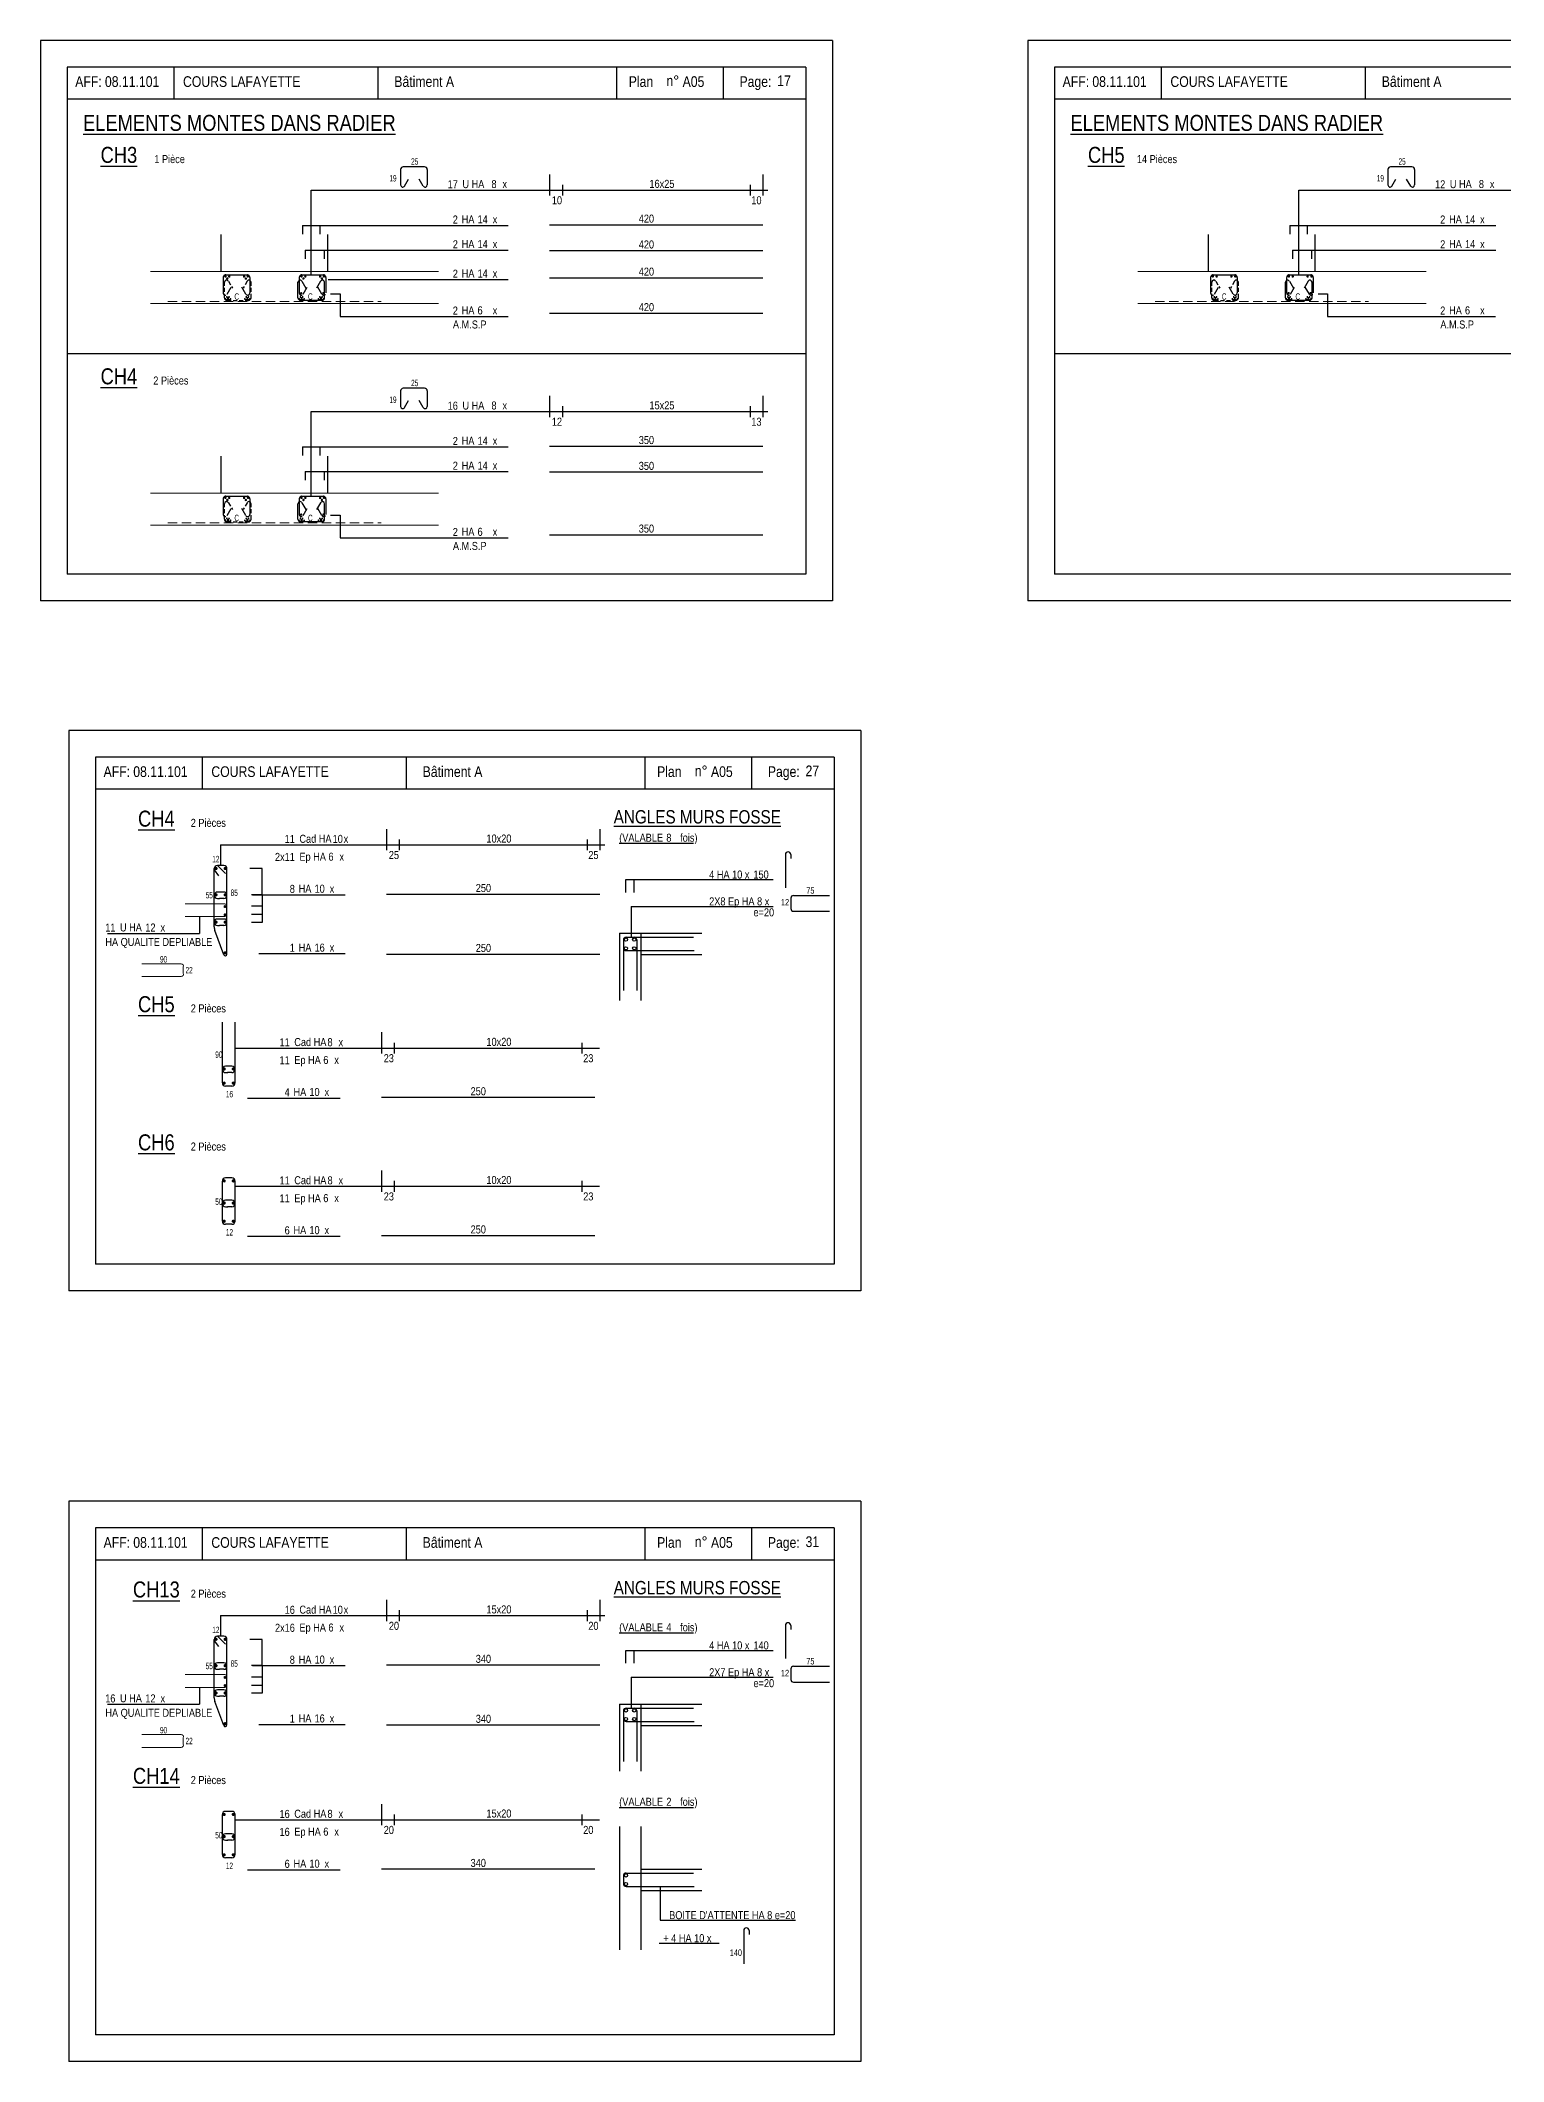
# Model space of a CAD drawing. Header units: metres. Extents: x -9927 to 45032, y -190416 to 12166.
# Drawn here: x 5158 to 7901, y -17133 to -13346 of the extents above; entities that cross this region are included whole.
import ezdxf
from ezdxf.enums import TextEntityAlignment as Align

# ---------------------------------------------------------------- set-up
doc = ezdxf.new("R2010")
doc.units = ezdxf.units.M
doc.linetypes.add('CACHE2', pattern=[0.1875, 0.125, -0.0625])
for name, color, linetype in [('01_fenetres', 171, 'Continuous'), ('01_linteaux', 3, 'Continuous'), ('01_sem', 42, 'Continuous'), ('01_texte', 230, 'Continuous')]:
    doc.layers.add(name, color=color, linetype=linetype)
doc.styles.add('STYLE2', font='ARIALN.TTF')

msp = doc.modelspace()

# ---------------------------------------------------------------- linework, layer by layer
at = {"layer": '01_fenetres', "ltscale": 30}
for p, q in [((5208.25, -13395.57), (5208.25, -14345.57)), ((6593.25, -13395.57), (5208.25, -13395.57)), ((5408.25, -13395.57), (5408.25, -13455.57)), ((5790.75, -13395.57), (5790.75, -13455.57)), ((6239.12, -13455.57), (6239.12, -13395.57)), ((6439.12, -13455.57), (6439.12, -13395.57)), ((6593.25, -13395.57), (6593.25, -14345.57)), ((7059.34, -13395.57), (7059.34, -14345.57)), ((8444.34, -13395.57), (7059.34, -13395.57)), ((7259.34, -13395.57), (7259.34, -13455.57)), ((7641.84, -13395.57), (7641.84, -13455.57)), ((6593.25, -13455.57), (5208.25, -13455.57)), ((8444.34, -13455.57), (7059.34, -13455.57)), ((6593.25, -14345.57), (5208.25, -14345.57)), ((8444.34, -14345.57), (7059.34, -14345.57)), ((5261.38, -14688.8), (5261.38, -15638.8)), ((6646.38, -14688.8), (5261.38, -14688.8)), ((5461.38, -14688.8), (5461.38, -14748.8)), ((5843.88, -14688.8), (5843.88, -14748.8)), ((6292.25, -14748.8), (6292.25, -14688.8)), ((6492.25, -14748.8), (6492.25, -14688.8)), ((6646.38, -14688.8), (6646.38, -15638.8)), ((6646.38, -14748.8), (5261.38, -14748.8)), ((6646.38, -15638.8), (5261.38, -15638.8)), ((5261.38, -16133.43), (5261.38, -17083.43)), ((6646.38, -16133.43), (5261.38, -16133.43)), ((5461.38, -16133.43), (5461.38, -16193.43)), ((5843.88, -16133.43), (5843.88, -16193.43)), ((6292.25, -16193.43), (6292.25, -16133.43)), ((6492.25, -16193.43), (6492.25, -16133.43)), ((6646.38, -16133.43), (6646.38, -17083.43)), ((6646.38, -16193.43), (5261.38, -16193.43)), ((6646.38, -17083.43), (5261.38, -17083.43))]:
    msp.add_line(p, q, dxfattribs=at)
at = {"layer": '01_linteaux', "linetype": 'Continuous'}
for p, q in [((6554.88, -14871.33), (6554.88, -14933.5)), ((6564.88, -14871.33), (6564.88, -14878.74)), ((6565, -14953.05), (6565, -14972.66)), ((6570, -14948.05), (6637.58, -14948.05)), ((6570, -14977.66), (6637.58, -14977.66)), ((6243.64, -15018.9), (6243.64, -15144.6)), ((6243.64, -15018.9), (6398.08, -15018.9)), ((6251.14, -15031.4), (6251.14, -15126.4)), ((6256.14, -15026.4), (6271.14, -15026.4)), ((6256.14, -15026.4), (6382.7, -15026.4)), ((6276.14, -15031.4), (6276.14, -15126.4)), ((6283.64, -15018.9), (6283.64, -15144.6)), ((6251.14, -15039.16), (6251.14, -15046.4)), ((6256.14, -15051.4), (6383.64, -15051.4)), ((6283.64, -15058.9), (6398.08, -15058.9)), ((6554.88, -16315.96), (6554.88, -16378.13)), ((6564.88, -16315.96), (6564.88, -16323.37)), ((6565, -16397.69), (6565, -16417.3)), ((6570, -16392.69), (6637.58, -16392.69)), ((6570, -16422.3), (6637.58, -16422.3)), ((6243.64, -16463.53), (6243.64, -16589.24)), ((6243.64, -16463.53), (6398.08, -16463.53)), ((6251.14, -16476.03), (6251.14, -16571.03)), ((6256.14, -16471.03), (6271.14, -16471.03)), ((6256.14, -16471.03), (6382.7, -16471.03)), ((6276.14, -16476.03), (6276.14, -16571.03)), ((6283.64, -16463.53), (6283.64, -16589.24)), ((6251.14, -16483.79), (6251.14, -16491.03)), ((6256.14, -16496.03), (6383.64, -16496.03)), ((6283.64, -16503.53), (6398.08, -16503.53)), ((6243.64, -16692.71), (6243.64, -16923.74)), ((6283.64, -16692.71), (6283.64, -16923.74)), ((6256.14, -16780.22), (6271.14, -16780.22)), ((6256.14, -16780.22), (6382.7, -16780.22)), ((6283.64, -16772.72), (6398.08, -16772.72)), ((6251.14, -16785.22), (6251.14, -16800.22)), ((6256.14, -16805.22), (6383.64, -16805.22)), ((6283.64, -16812.72), (6398.08, -16812.72)), ((6476.67, -16887.87), (6476.67, -16950.05)), ((6486.67, -16887.87), (6486.67, -16895.28))]:
    msp.add_line(p, q, dxfattribs=at)
for centre in [(6255.81, -15030.72), (6271.48, -15030.72), (6255.81, -15047), (6271.48, -15047), (6255.81, -16475.35), (6271.48, -16475.35), (6255.81, -16491.63), (6271.48, -16491.63), (6255.81, -16784.54), (6255.81, -16800.82)]:
    msp.add_circle(centre, 3, dxfattribs=at)
for centre, start, end in [((6559.88, -14871.33), 90, 180), ((6559.88, -14871.33), 0, 90), ((6570, -14953.05), 90, 180), ((6570, -14972.66), 180, 270), ((6256.14, -15031.4), 90, 180), ((6271.14, -15031.4), 0, 90), ((6256.14, -15046.4), 180, 270), ((6559.88, -16315.96), 90, 180), ((6559.88, -16315.96), 0, 90), ((6570, -16397.69), 90, 180), ((6570, -16417.3), 180, 270), ((6256.14, -16476.03), 90, 180), ((6271.14, -16476.03), 0, 90), ((6256.14, -16491.03), 180, 270), ((6256.14, -16785.22), 90, 180), ((6256.14, -16800.22), 180, 270), ((6481.67, -16887.87), 90, 180), ((6481.67, -16887.87), 0, 90)]:
    msp.add_arc(centre, 5, start, end, dxfattribs=at)
at = {"layer": '01_sem', "color": 2, "lineweight": 0, "ltscale": 7}
for p, q in [((5364.54, -13778.87), (5904.81, -13778.87)), ((7215.63, -13778.87), (7755.9, -13778.87)), ((5364.54, -13838.87), (5904.81, -13838.87)), ((7215.63, -13838.87), (7755.9, -13838.87)), ((5364.54, -14193.87), (5904.81, -14193.87)), ((5364.54, -14253.87), (5904.81, -14253.87)), ((5503.76, -14963.52), (5429.76, -14963.52)), ((5503.76, -14987.52), (5429.76, -14987.52)), ((5507.76, -14969.52), (5507.76, -14981.52)), ((5422.17, -15075.89), (5348.17, -15075.89)), ((5422.17, -15099.89), (5348.17, -15099.89)), ((5426.17, -15081.89), (5426.17, -15093.89)), ((5503.76, -16408.15), (5429.76, -16408.15)), ((5503.76, -16432.15), (5429.76, -16432.15)), ((5507.76, -16414.15), (5507.76, -16426.15)), ((5422.17, -16520.53), (5348.17, -16520.53)), ((5422.17, -16544.53), (5348.17, -16544.53)), ((5426.17, -16526.53), (5426.17, -16538.53))]:
    msp.add_line(p, q, dxfattribs=at)
at = {"layer": '01_sem', "color": 2, "linetype": 'CACHE2', "lineweight": 0, "ltscale": 140}
for p, q in [((5397.09, -13834.87), (5797.09, -13834.87)), ((7248.19, -13834.87), (7648.19, -13834.87)), ((5397.09, -14249.87), (5797.09, -14249.87))]:
    msp.add_line(p, q, dxfattribs=at)
at = {"layer": '01_sem', "color": 2, "lineweight": 0, "ltscale": 7}
for centre, start, end in [((5503.42, -14968.08), 341.72051, 85.65963), ((5503.42, -14982.95), 274.34037, 18.27949), ((5421.83, -15080.46), 341.72051, 85.65963), ((5421.83, -15095.33), 274.34037, 18.27949), ((5503.42, -16412.71), 341.72051, 85.65963), ((5503.42, -16427.58), 274.34037, 18.27949), ((5421.83, -16525.09), 341.72051, 85.65963), ((5421.83, -16539.96), 274.34037, 18.27949)]:
    msp.add_arc(centre, 4.58, start, end, dxfattribs=at)
at = {"layer": '01_texte', "ltscale": 30}
for p, q in [((5158.25, -13345.57), (5158.25, -14395.57)), ((6643.25, -13345.57), (5158.25, -13345.57)), ((6643.25, -13345.57), (6643.25, -14395.57)), ((7009.34, -13345.57), (7009.34, -14395.57)), ((8494.34, -13345.57), (7009.34, -13345.57)), ((5833.47, -13587.49), (5833.47, -13616.49)), ((5878.47, -13582.49), (5838.47, -13582.49)), ((5883.47, -13587.49), (5883.47, -13616.49)), ((6112.71, -13596.57), (6112.71, -13636.41)), ((6512.71, -13596.57), (6512.71, -13636.41)), ((7684.56, -13587.49), (7684.56, -13616.49)), ((7729.56, -13582.49), (7689.56, -13582.49)), ((7734.56, -13587.49), (7734.56, -13616.49)), ((5666.09, -13784.87), (5666.09, -13626.12)), ((5666.09, -13626.12), (6521.82, -13626.12)), ((5840.93, -13618.49), (5848.47, -13605.44)), ((5876.01, -13618.49), (5868.47, -13605.44)), ((6136.71, -13616.1), (6136.71, -13636.41)), ((6488.71, -13616.1), (6488.71, -13636.41)), ((7517.19, -13784.87), (7517.19, -13626.12)), ((7517.19, -13626.12), (8372.91, -13626.12)), ((7692.03, -13618.49), (7699.56, -13605.44)), ((7727.1, -13618.49), (7719.56, -13605.44)), ((5497.09, -13778.87), (5497.09, -13709.44)), ((5649.5, -13692.19), (6035.44, -13692.19)), ((5649.5, -13692.19), (5649.5, -13708.52)), ((5681.86, -13692.19), (5681.86, -13708.52)), ((5697.09, -13778.87), (5697.09, -13709.44)), ((6112.71, -13690.9), (6512.71, -13690.9)), ((7348.19, -13778.87), (7348.19, -13709.44)), ((7500.59, -13692.19), (7886.53, -13692.19)), ((7500.59, -13692.19), (7500.59, -13708.52)), ((7532.95, -13692.19), (7532.95, -13708.52)), ((7548.19, -13778.87), (7548.19, -13709.44)), ((5654.68, -13738.58), (6035.44, -13738.58)), ((5654.68, -13738.58), (5654.68, -13754.91)), ((5689.93, -13738.58), (5689.93, -13754.91)), ((6112.71, -13739.29), (6512.71, -13739.29)), ((7505.77, -13738.58), (7886.53, -13738.58)), ((7505.77, -13738.58), (7505.77, -13754.91)), ((7541.02, -13738.58), (7541.02, -13754.91)), ((5505.85, -13784.87), (5545.85, -13784.87)), ((5648.49, -13784.87), (5688.49, -13784.87)), ((7356.94, -13784.87), (7396.94, -13784.87)), ((7499.58, -13784.87), (7539.58, -13784.87)), ((5500.85, -13789.87), (5500.85, -13818.87)), ((5508.31, -13820.87), (5515.85, -13807.81)), ((5543.38, -13820.87), (5535.85, -13807.81)), ((5550.85, -13789.87), (5550.85, -13818.87)), ((5641.09, -13827.87), (5641.09, -13798.87)), ((5643.49, -13789.87), (5643.49, -13818.87)), ((5648.56, -13796.87), (5656.09, -13809.92)), ((5650.95, -13820.87), (5658.49, -13807.81)), ((5683.63, -13796.87), (5676.09, -13809.92)), ((5686.02, -13820.87), (5678.49, -13807.81)), ((5691.09, -13827.87), (5691.09, -13798.87)), ((5693.49, -13789.87), (5693.49, -13818.87)), ((5697.8, -13793.66), (6035.44, -13793.66)), ((5702.38, -13820.4), (5720.09, -13820.4)), ((5720.09, -13820.4), (5720.09, -13862.8)), ((6112.71, -13790.26), (6512.71, -13790.26)), ((7351.94, -13789.87), (7351.94, -13818.87)), ((7359.4, -13820.87), (7366.94, -13807.81)), ((7394.48, -13820.87), (7386.94, -13807.81)), ((7401.94, -13789.87), (7401.94, -13818.87)), ((7492.19, -13827.87), (7492.19, -13798.87)), ((7494.58, -13789.87), (7494.58, -13818.87)), ((7499.65, -13796.87), (7507.19, -13809.92)), ((7502.04, -13820.87), (7509.58, -13807.81)), ((7534.72, -13796.87), (7527.19, -13809.92)), ((7537.12, -13820.87), (7529.58, -13807.81)), ((7542.19, -13827.87), (7542.19, -13798.87)), ((7544.58, -13789.87), (7544.58, -13818.87)), ((7553.47, -13820.4), (7571.19, -13820.4)), ((7571.19, -13820.4), (7571.19, -13862.8)), ((5686.09, -13832.87), (5646.09, -13832.87)), ((5720.09, -13862.8), (6035.27, -13862.8)), ((6112.71, -13856.84), (6512.71, -13856.84)), ((7537.19, -13832.87), (7497.19, -13832.87)), ((7571.19, -13862.8), (7886.37, -13862.8)), ((6593.25, -13932.78), (5208.25, -13932.78)), ((8444.34, -13932.78), (7059.34, -13932.78)), ((5833.47, -14002.49), (5833.47, -14031.49)), ((5878.47, -13997.49), (5838.47, -13997.49)), ((5883.47, -14002.49), (5883.47, -14031.49)), ((6112.71, -14011.57), (6112.71, -14051.41)), ((6512.71, -14011.57), (6512.71, -14051.41)), ((5666.09, -14199.87), (5666.09, -14041.12)), ((5666.09, -14041.12), (6521.82, -14041.12)), ((5840.93, -14033.49), (5848.47, -14020.44)), ((5876.01, -14033.49), (5868.47, -14020.44)), ((6136.71, -14031.1), (6136.71, -14051.41)), ((6488.71, -14031.1), (6488.71, -14051.41)), ((5497.09, -14193.87), (5497.09, -14124.44)), ((5649.5, -14107.19), (6035.44, -14107.19)), ((5649.5, -14107.19), (5649.5, -14123.52)), ((5681.86, -14107.19), (5681.86, -14123.52)), ((5697.09, -14193.87), (5697.09, -14124.44)), ((6112.71, -14105.9), (6512.71, -14105.9)), ((5654.68, -14153.58), (6035.44, -14153.58)), ((5654.68, -14153.58), (5654.68, -14169.91)), ((5689.93, -14153.58), (5689.93, -14169.91)), ((6112.71, -14154.29), (6512.71, -14154.29)), ((5505.85, -14199.87), (5545.85, -14199.87)), ((5648.49, -14199.87), (5688.49, -14199.87)), ((5500.85, -14204.87), (5500.85, -14233.87)), ((5508.31, -14235.87), (5515.85, -14222.81)), ((5543.38, -14235.87), (5535.85, -14222.81)), ((5550.85, -14204.87), (5550.85, -14233.87)), ((5641.09, -14242.87), (5641.09, -14213.87)), ((5643.49, -14204.87), (5643.49, -14233.87)), ((5648.56, -14211.87), (5656.09, -14224.92)), ((5650.95, -14235.87), (5658.49, -14222.81)), ((5683.63, -14211.87), (5676.09, -14224.92)), ((5686.02, -14235.87), (5678.49, -14222.81)), ((5691.09, -14242.87), (5691.09, -14213.87)), ((5693.49, -14204.87), (5693.49, -14233.87)), ((5702.38, -14235.4), (5720.09, -14235.4)), ((5720.09, -14235.4), (5720.09, -14277.8)), ((5686.09, -14247.87), (5646.09, -14247.87)), ((5720.09, -14277.8), (6035.27, -14277.8)), ((6112.71, -14271.84), (6512.71, -14271.84)), ((6643.25, -14395.57), (5158.25, -14395.57)), ((8494.34, -14395.57), (7009.34, -14395.57)), ((5211.38, -14638.8), (5211.38, -15688.8)), ((6696.38, -14638.8), (5211.38, -14638.8)), ((6696.38, -14638.8), (6696.38, -15688.8)), ((5807.1, -14823.56), (5807.1, -14863.4)), ((5831.1, -14843.09), (5831.1, -14863.4)), ((6183.1, -14843.09), (6183.1, -14863.4)), ((6207.1, -14823.56), (6207.1, -14863.4)), ((5495.9, -14853.11), (6216.22, -14853.11)), ((5495.9, -14853.11), (5496.01, -14891.71)), ((5484.01, -15006.91), (5484.01, -14897.71)), ((5484.01, -14900.27), (5492, -14910.99)), ((5502.01, -14891.71), (5490.01, -14891.71)), ((5490.01, -14891.71), (5505.2, -14906.54)), ((5508.01, -15057.99), (5508.01, -14897.71)), ((5574.12, -14897.64), (5550.98, -14897.64)), ((5574.12, -14946.66), (5574.12, -14897.64)), ((5502.01, -14941.66), (5490.01, -14941.66)), ((5490.01, -14953.66), (5494.19, -14953.66)), ((5502.01, -14953.66), (5493.82, -14953.66)), ((5574.12, -14946.66), (5553.89, -14946.66)), ((5555.79, -14946.66), (5729.84, -14946.66)), ((5574.12, -14946.66), (5574.12, -14998.64)), ((5807.1, -14945.37), (6207.1, -14945.37)), ((5456.46, -14987.52), (5456.46, -15019.17)), ((5502.01, -14992.14), (5490.01, -14992.14)), ((5574.12, -14968.32), (5553.89, -14968.32)), ((5574.12, -14983.72), (5553.89, -14983.72)), ((5574.12, -14998.64), (5553.89, -14998.64)), ((5283.79, -15019.17), (5456.46, -15019.17)), ((5502.2, -15059.04), (5485.28, -15013.93)), ((5490.01, -15004.14), (5494.19, -15004.14)), ((5502.01, -15004.14), (5493.82, -15004.14)), ((5567.83, -15057.03), (5729.84, -15057.03)), ((5807.1, -15057.73), (6207.1, -15057.73)), ((5499.31, -15299.34), (5499.31, -15185.4)), ((5523.31, -15299.34), (5523.31, -15185.4)), ((5797.48, -15204.51), (5797.48, -15244.34)), ((5821.48, -15224.03), (5821.48, -15244.34)), ((6173.48, -15224.03), (6173.48, -15244.34)), ((5523.31, -15234.05), (6206.59, -15234.05)), ((5517.31, -15267.96), (5505.31, -15267.96)), ((5505.31, -15279.96), (5509.5, -15279.96)), ((5517.31, -15279.96), (5509.13, -15279.96)), ((5517.31, -15305.34), (5505.31, -15305.34)), ((5546.17, -15327.6), (5720.21, -15327.6)), ((5797.48, -15326.31), (6197.48, -15326.31)), ((5499.31, -15558.27), (5499.31, -15483.26)), ((5517.31, -15477.26), (5505.31, -15477.26)), ((5523.31, -15558.27), (5523.31, -15483.26)), ((5797.48, -15463.44), (5797.48, -15503.27)), ((5821.48, -15482.96), (5821.48, -15503.27)), ((6173.48, -15482.96), (6173.48, -15503.27)), ((5517.31, -15519.29), (5505.31, -15519.29)), ((5523.31, -15492.98), (6206.59, -15492.98)), ((5505.31, -15531.29), (5509.5, -15531.29)), ((5517.31, -15564.27), (5505.31, -15564.27)), ((5517.31, -15531.29), (5509.13, -15531.29)), ((5546.17, -15586.53), (5720.21, -15586.53)), ((5797.48, -15585.24), (6197.48, -15585.24)), ((6696.38, -15688.8), (5211.38, -15688.8)), ((5211.38, -16083.43), (5211.38, -17133.43)), ((6696.38, -16083.43), (5211.38, -16083.43)), ((6696.38, -16083.43), (6696.38, -17133.43)), ((5807.1, -16268.19), (5807.1, -16308.03)), ((5831.1, -16287.72), (5831.1, -16308.03)), ((6183.1, -16287.72), (6183.1, -16308.03)), ((6207.1, -16268.19), (6207.1, -16308.03)), ((5495.9, -16297.74), (6216.22, -16297.74)), ((5495.9, -16297.74), (5496.01, -16336.35)), ((5484.01, -16451.54), (5484.01, -16342.35)), ((5484.01, -16344.9), (5492, -16355.63)), ((5502.01, -16336.35), (5490.01, -16336.35)), ((5490.01, -16336.35), (5505.2, -16351.17)), ((5508.01, -16502.62), (5508.01, -16342.35)), ((5574.12, -16342.28), (5550.98, -16342.28)), ((5574.12, -16391.29), (5574.12, -16342.28)), ((5502.01, -16386.29), (5490.01, -16386.29)), ((5490.01, -16398.29), (5494.19, -16398.29)), ((5502.01, -16398.29), (5493.82, -16398.29)), ((5574.12, -16391.29), (5553.89, -16391.29)), ((5555.79, -16391.29), (5729.84, -16391.29)), ((5574.12, -16391.29), (5574.12, -16443.28)), ((5807.1, -16390), (6207.1, -16390)), ((5456.46, -16432.15), (5456.46, -16463.8)), ((5502.01, -16436.77), (5490.01, -16436.77)), ((5574.12, -16412.95), (5553.89, -16412.95)), ((5574.12, -16428.36), (5553.89, -16428.36)), ((5283.79, -16463.8), (5456.46, -16463.8)), ((5502.2, -16503.68), (5485.28, -16458.56)), ((5490.01, -16448.77), (5494.19, -16448.77)), ((5502.01, -16448.77), (5493.82, -16448.77)), ((5574.12, -16443.28), (5553.89, -16443.28)), ((5567.83, -16501.66), (5729.84, -16501.66)), ((5807.1, -16502.36), (6207.1, -16502.36)), ((5517.31, -16664.55), (5505.31, -16664.55)), ((5797.48, -16650.72), (5797.48, -16690.56)), ((5499.31, -16745.56), (5499.31, -16670.55)), ((5523.31, -16745.56), (5523.31, -16670.55)), ((5523.31, -16680.27), (6206.59, -16680.27)), ((5821.48, -16670.25), (5821.48, -16690.56)), ((6173.48, -16670.25), (6173.48, -16690.56)), ((5517.31, -16706.57), (5505.31, -16706.57)), ((5505.31, -16718.57), (5509.5, -16718.57)), ((5517.31, -16718.57), (5509.13, -16718.57)), ((5517.31, -16751.56), (5505.31, -16751.56)), ((5546.17, -16773.82), (5720.21, -16773.82)), ((5797.48, -16772.52), (6197.48, -16772.52)), ((6696.38, -17133.43), (5211.38, -17133.43))]:
    msp.add_line(p, q, dxfattribs=at)
at = {"layer": '01_texte', "linetype": 'CACHE2', "ltscale": 60}
for p, q in [((5503.09, -13827.87), (5503.09, -13798.87)), ((5510.56, -13796.87), (5518.09, -13809.92)), ((5545.63, -13796.87), (5538.09, -13809.92)), ((5553.09, -13827.87), (5553.09, -13798.87)), ((7354.19, -13827.87), (7354.19, -13798.87)), ((7361.65, -13796.87), (7369.19, -13809.92)), ((7396.72, -13796.87), (7389.19, -13809.92)), ((7404.19, -13827.87), (7404.19, -13798.87)), ((5508.09, -13832.87), (5548.09, -13832.87)), ((7359.19, -13832.87), (7399.19, -13832.87)), ((5503.09, -14242.87), (5503.09, -14213.87)), ((5510.56, -14211.87), (5518.09, -14224.92)), ((5545.63, -14211.87), (5538.09, -14224.92)), ((5553.09, -14242.87), (5553.09, -14213.87)), ((5508.09, -14247.87), (5548.09, -14247.87))]:
    msp.add_line(p, q, dxfattribs=at)
at = {"layer": '01_texte'}
for p, q in [((6255.93, -14942.39), (6255.93, -14918.34)), ((6255.93, -14918.34), (6531.8, -14918.34)), ((6271.34, -14942.39), (6271.34, -14918.34)), ((6265.52, -14968.65), (6531.8, -14968.65)), ((6265.52, -14968.65), (6265.52, -15026.4)), ((6255.93, -16387.03), (6255.93, -16362.98)), ((6255.93, -16362.98), (6531.8, -16362.98)), ((6271.34, -16387.03), (6271.34, -16362.98)), ((6265.52, -16413.28), (6531.8, -16413.28)), ((6265.52, -16413.28), (6265.52, -16471.03)), ((6319.89, -16805.22), (6319.89, -16868.55)), ((6319.89, -16868.55), (6573.8, -16868.55)), ((6317.93, -16911.68), (6430.8, -16911.68))]:
    msp.add_line(p, q, dxfattribs=at)
at = {"layer": '01_texte', "ltscale": 30, "flags": 128}
for points, const_width in [([(5506.23, -13787.85, 1), (5503.98, -13787.85, 1)], 2.25), ([(5513.38, -13788.03, 1), (5511.13, -13788.03, 1)], 2.25), ([(5538.9, -13788.03, -1), (5541.15, -13788.03, -1)], 2.25), ([(5546.05, -13787.85, -1), (5548.3, -13787.85, -1)], 2.25), ([(5648.87, -13787.85, 1), (5646.62, -13787.85, 1)], 2.25), ([(5656.02, -13788.03, 1), (5653.77, -13788.03, 1)], 2.25), ([(5681.54, -13788.03, -1), (5683.79, -13788.03, -1)], 2.25), ([(5688.69, -13787.85, -1), (5690.94, -13787.85, -1)], 2.25), ([(7357.32, -13787.85, 1), (7355.07, -13787.85, 1)], 2.25), ([(7364.47, -13788.03, 1), (7362.22, -13788.03, 1)], 2.25), ([(7390, -13788.03, -1), (7392.25, -13788.03, -1)], 2.25), ([(7397.14, -13787.85, -1), (7399.39, -13787.85, -1)], 2.25), ([(7499.96, -13787.85, 1), (7497.71, -13787.85, 1)], 2.25), ([(7507.11, -13788.03, 1), (7504.86, -13788.03, 1)], 2.25), ([(7532.64, -13788.03, -1), (7534.89, -13788.03, -1)], 2.25), ([(7539.78, -13787.85, -1), (7542.03, -13787.85, -1)], 2.25), ([(5509.78, -13791.86, 1), (5507.53, -13791.86, 1)], 2.25), ([(5542.29, -13791.86, -1), (5544.54, -13791.86, -1)], 2.25), ([(5648.22, -13819.26, 1), (5645.97, -13819.26, 1)], 2.25), ([(5652.42, -13791.86, 1), (5650.17, -13791.86, 1)], 2.25), ([(5684.93, -13791.86, -1), (5687.18, -13791.86, -1)], 2.25), ([(5687.68, -13819.13, -1), (5689.93, -13819.13, -1)], 2.25), ([(7499.31, -13819.26, 1), (7497.06, -13819.26, 1)], 2.25), ([(7538.78, -13819.13, -1), (7541.03, -13819.13, -1)], 2.25), ([(5506.23, -14202.85, 1), (5503.98, -14202.85, 1)], 2.25), ([(5513.38, -14203.03, 1), (5511.13, -14203.03, 1)], 2.25), ([(5538.9, -14203.03, -1), (5541.15, -14203.03, -1)], 2.25), ([(5546.05, -14202.85, -1), (5548.3, -14202.85, -1)], 2.25), ([(5648.87, -14202.85, 1), (5646.62, -14202.85, 1)], 2.25), ([(5656.02, -14203.03, 1), (5653.77, -14203.03, 1)], 2.25), ([(5681.54, -14203.03, -1), (5683.79, -14203.03, -1)], 2.25), ([(5688.69, -14202.85, -1), (5690.94, -14202.85, -1)], 2.25), ([(5509.78, -14206.86, 1), (5507.53, -14206.86, 1)], 2.25), ([(5542.29, -14206.86, -1), (5544.54, -14206.86, -1)], 2.25), ([(5648.22, -14234.26, 1), (5645.97, -14234.26, 1)], 2.25), ([(5652.42, -14206.86, 1), (5650.17, -14206.86, 1)], 2.25), ([(5684.93, -14206.86, -1), (5687.18, -14206.86, -1)], 2.25), ([(5687.68, -14234.13, -1), (5689.93, -14234.13, -1)], 2.25), ([(5488.94, -14897.42, -1), (5485.94, -14897.42, -1)], 3), ([(5503.07, -14897.42, 1), (5506.07, -14897.42, 1)], 3), ([(5488.94, -14946.85, 1), (5485.94, -14946.85, 1)], 3), ([(5503.07, -14946.85, -1), (5506.07, -14946.85, -1)], 3), ([(5488.94, -14998.02, 1), (5485.94, -14998.02, 1)], 3), ([(5505.5, -14968.84, -1), (5503, -14968.84, -1)], 3), ([(5505.57, -14984.17, -1), (5503.07, -14984.17, -1)], 3), ([(5503.07, -14998.02, -1), (5506.07, -14998.02, -1)], 3), ([(5503.07, -15055.63, -1), (5506.07, -15055.63, -1)], 3), ([(5504.25, -15273.15, 1), (5501.25, -15273.15, 1)], 3), ([(5504.25, -15299.64, 1), (5501.25, -15299.64, 1)], 3), ([(5518.38, -15273.15, -1), (5521.38, -15273.15, -1)], 3), ([(5518.38, -15299.64, -1), (5521.38, -15299.64, -1)], 3), ([(5504.25, -15482.97, -1), (5501.25, -15482.97, -1)], 3), ([(5518.38, -15482.97, 1), (5521.38, -15482.97, 1)], 3), ([(5504.25, -15524.48, 1), (5501.25, -15524.48, 1)], 3), ([(5518.38, -15524.48, -1), (5521.38, -15524.48, -1)], 3), ([(5504.25, -15558.57, 1), (5501.25, -15558.57, 1)], 3), ([(5518.38, -15558.57, -1), (5521.38, -15558.57, -1)], 3), ([(5488.94, -16342.05, -1), (5485.94, -16342.05, -1)], 3), ([(5503.07, -16342.05, 1), (5506.07, -16342.05, 1)], 3), ([(5488.94, -16391.48, 1), (5485.94, -16391.48, 1)], 3), ([(5503.07, -16391.48, -1), (5506.07, -16391.48, -1)], 3), ([(5505.5, -16413.47, -1), (5503, -16413.47, -1)], 3), ([(5505.57, -16428.8, -1), (5503.07, -16428.8, -1)], 3), ([(5488.94, -16442.65, 1), (5485.94, -16442.65, 1)], 3), ([(5503.07, -16442.65, -1), (5506.07, -16442.65, -1)], 3), ([(5503.07, -16500.26, -1), (5506.07, -16500.26, -1)], 3), ([(5504.25, -16670.25, -1), (5501.25, -16670.25, -1)], 3), ([(5518.38, -16670.25, 1), (5521.38, -16670.25, 1)], 3), ([(5504.25, -16711.77, 1), (5501.25, -16711.77, 1)], 3), ([(5518.38, -16711.77, -1), (5521.38, -16711.77, -1)], 3), ([(5504.25, -16745.85, 1), (5501.25, -16745.85, 1)], 3), ([(5518.38, -16745.85, -1), (5521.38, -16745.85, -1)], 3)]:
    msp.add_lwpolyline(points, format="xyb", close=True, dxfattribs=dict(at, const_width=const_width))
at = {"layer": '01_texte', "linetype": 'CACHE2', "ltscale": 60}
for centre in [(5509.88, -13826.26), (5546.25, -13826.26), (5647.88, -13826.26), (5684.25, -13826.26), (7360.98, -13826.26), (7397.34, -13826.26), (7498.98, -13826.26), (7535.34, -13826.26), (5507.31, -13830.06), (5512.51, -13830.06), (5543.68, -13830.06), (5548.87, -13830.06), (5645.31, -13830.06), (5650.51, -13830.06), (5681.68, -13830.06), (5686.87, -13830.06), (7358.41, -13830.06), (7363.6, -13830.06), (7394.77, -13830.06), (7399.97, -13830.06), (7496.41, -13830.06), (7501.6, -13830.06), (7532.77, -13830.06), (7537.97, -13830.06), (5509.88, -14241.26), (5546.25, -14241.26), (5647.88, -14241.26), (5684.25, -14241.26), (5507.31, -14245.06), (5512.51, -14245.06), (5543.68, -14245.06), (5548.87, -14245.06), (5645.31, -14245.06), (5650.51, -14245.06), (5681.68, -14245.06), (5686.87, -14245.06)]:
    msp.add_circle(centre, 2, dxfattribs=at)
at = {"layer": '01_texte', "ltscale": 30}
for centre, radius, start, end in [((5838.47, -13587.49), 5, 90, 180), ((5878.47, -13587.49), 5, 0, 90), ((7689.56, -13587.49), 5, 90, 180), ((7729.56, -13587.49), 5, 0, 90), ((5837.47, -13616.49), 4, 180, 330), ((5879.47, -13616.49), 4, 210, 0), ((7688.56, -13616.49), 4, 180, 330), ((7730.56, -13616.49), 4, 210, 0), ((5507.09, -13798.87), 4, 30, 180), ((5546.85, -13818.87), 4, 210, 0), ((5549.09, -13798.87), 4, 0, 150), ((5645.09, -13798.87), 4, 30, 180), ((5687.09, -13798.87), 4, 0, 150), ((7358.19, -13798.87), 4, 30, 180), ((7397.94, -13818.87), 4, 210, 0), ((7400.19, -13798.87), 4, 0, 150), ((7496.19, -13798.87), 4, 30, 180), ((7538.19, -13798.87), 4, 0, 150), ((5508.09, -13827.87), 5, 180, 270), ((5548.09, -13827.87), 5, 270, 0), ((5646.09, -13827.87), 5, 180, 270), ((5686.09, -13827.87), 5, 270, 0), ((7359.19, -13827.87), 5, 180, 270), ((7399.19, -13827.87), 5, 270, 0), ((7497.19, -13827.87), 5, 180, 270), ((7537.19, -13827.87), 5, 270, 0), ((5838.47, -14002.49), 5, 90, 180), ((5878.47, -14002.49), 5, 0, 90), ((5837.47, -14031.49), 4, 180, 330), ((5879.47, -14031.49), 4, 210, 0), ((5507.09, -14213.87), 4, 30, 180), ((5546.85, -14233.87), 4, 210, 0), ((5549.09, -14213.87), 4, 0, 150), ((5645.09, -14213.87), 4, 30, 180), ((5687.09, -14213.87), 4, 0, 150), ((5508.09, -14242.87), 5, 180, 270), ((5548.09, -14242.87), 5, 270, 0), ((5646.09, -14242.87), 5, 180, 270), ((5686.09, -14242.87), 5, 270, 0), ((5490.01, -14897.71), 6, 90.00091, 180), ((5502.01, -14897.71), 6, 0, 90.00091), ((5490.01, -14947.66), 6, 90.00091, 180), ((5490.01, -14947.66), 6, 180, 269.99909), ((5502.01, -14947.66), 6, 0, 90.00091), ((5502.01, -14947.66), 6, 269.99909, 360), ((5490.01, -14998.14), 6, 90.00091, 180), ((5490.01, -14998.14), 6, 180, 269.99909), ((5502.01, -14998.14), 6, 0, 90.00091), ((5502.01, -14998.14), 6, 269.99909, 360), ((5504.01, -15006.91), 20, 180, 200.55605), ((5505.01, -15057.99), 3, 200.55605, 0), ((5505.31, -15273.96), 6, 90.00091, 180), ((5505.31, -15273.96), 6, 180, 269.99909), ((5505.31, -15299.34), 6, 180, 269.99909), ((5517.31, -15273.96), 6, 0, 90.00091), ((5517.31, -15273.96), 6, 269.99909, 360), ((5517.31, -15299.34), 6, 269.99909, 0), ((5505.31, -15483.26), 6, 90.00091, 180), ((5517.31, -15483.26), 6, 0, 90.00091), ((5505.31, -15525.29), 6, 90.00091, 180), ((5505.31, -15525.29), 6, 180, 269.99909), ((5517.31, -15525.29), 6, 0, 90.00091), ((5517.31, -15525.29), 6, 269.99909, 360), ((5505.31, -15558.27), 6, 180, 269.99909), ((5517.31, -15558.27), 6, 269.99909, 0), ((5490.01, -16342.35), 6, 90.00091, 180), ((5502.01, -16342.35), 6, 0, 90.00091), ((5490.01, -16392.29), 6, 90.00091, 180), ((5490.01, -16392.29), 6, 180, 269.99909), ((5502.01, -16392.29), 6, 0, 90.00091), ((5502.01, -16392.29), 6, 269.99909, 360), ((5490.01, -16442.77), 6, 90.00091, 180), ((5502.01, -16442.77), 6, 0, 90.00091), ((5490.01, -16442.77), 6, 180, 269.99909), ((5504.01, -16451.54), 20, 180, 200.55605), ((5502.01, -16442.77), 6, 269.99909, 360), ((5505.01, -16502.62), 3, 200.55605, 0), ((5505.31, -16670.55), 6, 90.00091, 180), ((5517.31, -16670.55), 6, 0, 90.00091), ((5505.31, -16712.57), 6, 90.00091, 180), ((5505.31, -16712.57), 6, 180, 269.99909), ((5517.31, -16712.57), 6, 0, 90.00091), ((5517.31, -16712.57), 6, 269.99909, 360), ((5505.31, -16745.56), 6, 180, 269.99909), ((5517.31, -16745.56), 6, 269.99909, 0)]:
    msp.add_arc(centre, radius, start, end, dxfattribs=at)
at = {"layer": '01_texte', "linetype": 'CACHE2', "ltscale": 60}
for centre, radius, start, end in [((5505.85, -13789.87), 5, 90, 180), ((5545.85, -13789.87), 5, 0, 90), ((5648.49, -13789.87), 5, 90, 180), ((5688.49, -13789.87), 5, 0, 90), ((7356.94, -13789.87), 5, 90, 180), ((7396.94, -13789.87), 5, 0, 90), ((7499.58, -13789.87), 5, 90, 180), ((7539.58, -13789.87), 5, 0, 90), ((5504.85, -13818.87), 4, 180, 330), ((5647.49, -13818.87), 4, 180, 330), ((5689.49, -13818.87), 4, 210, 0), ((7355.94, -13818.87), 4, 180, 330), ((7498.58, -13818.87), 4, 180, 330), ((7540.58, -13818.87), 4, 210, 0), ((5505.85, -14204.87), 5, 90, 180), ((5545.85, -14204.87), 5, 0, 90), ((5648.49, -14204.87), 5, 90, 180), ((5688.49, -14204.87), 5, 0, 90), ((5504.85, -14233.87), 4, 180, 330), ((5647.49, -14233.87), 4, 180, 330), ((5689.49, -14233.87), 4, 210, 0)]:
    msp.add_arc(centre, radius, start, end, dxfattribs=at)

# ---------------------------------------------------------------- texts
at = {"layer": '01_texte', "style": 'STYLE2'}
for s, height, p in [('AFF:', 20, (5223.54, -13432.72)), ('08.11.101', 20, (5279.21, -13432.72)), ('COURS LAFAYETTE', 20, (5425.59, -13432.72)), ('Bâtiment A', 20, (5821.69, -13432.72)), ('Plan', 20, (6261.16, -13432.72)), ('n%%D', 20, (6331.85, -13431.28)), ('A05', 20, (6362.19, -13432.72)), ('Page:', 20, (6468.83, -13432.72)), ('17', 20, (6539.52, -13431.28)), ('AFF:', 20, (7074.64, -13432.72)), ('08.11.101', 20, (7130.3, -13432.72)), ('COURS LAFAYETTE', 20, (7276.69, -13432.72)), ('Bâtiment A', 20, (7672.79, -13432.72)), ('U HA ', 15, (5949.44, -13622.34)), ('8', 15, (6003.8, -13622.25)), ('16x25', 15, (6300, -13621.89)), ('U HA ', 15, (7800.53, -13622.34)), ('8', 15, (7854.89, -13622.25)), ('HA', 15, (5948.02, -13688.41)), ('14', 15, (5977.76, -13688.41)), ('10', 15, (6117.06, -13652.64)), ('420', 15, (6279.98, -13687.02)), ('10', 15, (6491.03, -13652.64)), ('HA', 15, (7799.11, -13688.41)), ('14', 15, (7828.85, -13688.41)), ('HA', 15, (5948.02, -13734.8)), ('14', 15, (5977.76, -13734.8)), ('420', 15, (6279.98, -13735.41)), ('HA', 15, (7799.11, -13734.8)), ('14', 15, (7828.85, -13734.8)), ('HA', 15, (5948.02, -13789.88)), ('14', 15, (5977.76, -13789.88)), ('420', 15, (6279.98, -13786.38)), ('HA', 15, (5948.02, -13859.02)), ('6', 15, (5977.76, -13859.02)), ('420', 15, (6279.98, -13852.96)), ('HA', 15, (7799.11, -13859.02)), ('6', 15, (7828.85, -13859.02)), ('U HA ', 15, (5949.44, -14037.34)), ('8', 15, (6003.8, -14037.25)), ('12', 15, (6117.06, -14067.64)), ('15x25', 15, (6300, -14036.89)), ('13', 15, (6491.03, -14067.64)), ('HA', 15, (5948.02, -14103.41)), ('14', 15, (5977.76, -14103.41)), ('350', 15, (6279.98, -14102.02)), ('HA', 15, (5948.02, -14149.8)), ('14', 15, (5977.76, -14149.8)), ('350', 15, (6279.98, -14150.41)), ('HA', 15, (5948.02, -14274.02)), ('6', 15, (5977.76, -14274.02)), ('350', 15, (6279.98, -14267.96)), ('AFF:', 20, (5276.68, -14725.95)), ('08.11.101', 20, (5332.34, -14725.95)), ('COURS LAFAYETTE', 20, (5478.73, -14725.95)), ('Bâtiment A', 20, (5874.83, -14725.95)), ('Plan', 20, (6314.3, -14725.95)), ('n%%D', 20, (6384.98, -14724.51)), ('A05', 20, (6415.33, -14725.95)), ('Page:', 20, (6521.97, -14725.95)), ('27', 20, (6592.65, -14724.51)), ('%%UANGLES MURS FOSSE', 25, (6232.97, -14813.13)), ('Cad HA ', 15, (5643.84, -14849.33)), ('10', 15, (5706.09, -14849.55)), ('10x20', 15, (5994.4, -14848.88)), ('%%U(VALABLE            ', 15, (6243.35, -14847.27)), ('8', 15, (6331.64, -14847.27)), ('fois)', 15, (6357.6, -14847.27)), ('Ep HA ', 15, (5643.84, -14882.95)), ('6', 15, (5698.2, -14882.86)), ('25', 15, (5811.46, -14879.63)), ('25', 15, (6185.43, -14879.63)), ('4 HA 10 x', 15, (6411.99, -14916.32)), ('150', 15, (6494.89, -14916.32)), ('HA', 15, (5642.41, -14942.88)), ('10', 15, (5672.16, -14942.88)), ('250', 15, (5974.38, -14941.49)), ('2X8 Ep HA 8 x', 15, (6411.99, -14966.63)), ('12', 12, (6546.54, -14966.71)), ('75', 12, (6594.05, -14944.5)), ('e=20', 15, (6495.06, -14987.11)), ('U HA ', 15, (5307.41, -15015.39)), ('12', 15, (5354.99, -15015.62)), ('HA', 15, (5642.41, -15053.25)), ('16', 15, (5672.16, -15053.25)), ('250', 15, (5974.38, -15053.86)), ('Cad HA ', 15, (5634.21, -15230.27)), ('8', 15, (5696.46, -15230.5)), ('10x20', 15, (5994.4, -15229.83)), ('Ep HA ', 15, (5634.21, -15263.9)), ('6', 15, (5688.57, -15263.8)), ('23', 15, (5801.84, -15260.57)), ('23', 15, (6175.81, -15260.57)), ('HA', 15, (5632.79, -15323.82)), ('10', 15, (5662.53, -15323.82)), ('250', 15, (5964.75, -15322.44)), ('Cad HA ', 15, (5634.21, -15489.2)), ('8', 15, (5696.46, -15489.43)), ('10x20', 15, (5994.4, -15488.76)), ('Ep HA ', 15, (5634.21, -15522.82)), ('6', 15, (5688.57, -15522.73)), ('23', 15, (5801.84, -15519.5)), ('23', 15, (6175.81, -15519.5)), ('HA', 15, (5632.79, -15582.75)), ('10', 15, (5662.53, -15582.75)), ('250', 15, (5964.75, -15581.37)), ('AFF:', 20, (5276.68, -16170.58)), ('08.11.101', 20, (5332.34, -16170.58)), ('COURS LAFAYETTE', 20, (5478.73, -16170.58)), ('Bâtiment A', 20, (5874.83, -16170.58)), ('Plan', 20, (6314.3, -16170.58)), ('n%%D', 20, (6384.98, -16169.14)), ('A05', 20, (6415.33, -16170.58)), ('Page:', 20, (6521.97, -16170.58)), ('31', 20, (6592.65, -16169.14)), ('%%UANGLES MURS FOSSE', 25, (6232.97, -16257.76)), ('Cad HA ', 15, (5643.84, -16293.96)), ('10', 15, (5706.09, -16294.19)), ('15x20', 15, (5994.4, -16293.51)), ('Ep HA ', 15, (5643.84, -16327.58)), ('6', 15, (5698.2, -16327.49)), ('20', 15, (5811.46, -16324.26)), ('20', 15, (6185.43, -16324.26)), ('%%U(VALABLE            ', 15, (6243.35, -16327.06)), ('4', 15, (6331.64, -16327.06)), ('fois)', 15, (6357.6, -16327.06)), ('4 HA 10 x', 15, (6411.99, -16360.95)), ('140', 15, (6494.89, -16360.95)), ('HA', 15, (5642.41, -16387.51)), ('10', 15, (5672.16, -16387.51)), ('340', 15, (5974.38, -16386.13)), ('2X7 Ep HA 8 x', 15, (6411.99, -16411.26)), ('12', 12, (6546.54, -16411.34)), ('75', 12, (6594.05, -16389.14)), ('e=20', 15, (6495.06, -16431.74)), ('U HA ', 15, (5307.41, -16460.02)), ('12', 15, (5354.99, -16460.25)), ('HA', 15, (5642.41, -16497.88)), ('16', 15, (5672.16, -16497.88)), ('340', 15, (5974.38, -16498.49)), ('Cad HA ', 15, (5634.21, -16676.49)), ('8', 15, (5696.46, -16676.71)), ('15x20', 15, (5994.4, -16676.04)), ('%%U(VALABLE            ', 15, (6243.35, -16654.09)), ('2', 15, (6331.64, -16654.09)), ('fois)', 15, (6357.6, -16654.09)), ('Ep HA ', 15, (5634.21, -16710.11)), ('6', 15, (5688.57, -16710.02)), ('20', 15, (5801.84, -16706.79)), ('20', 15, (6175.81, -16706.79)), ('HA', 15, (5632.79, -16770.04)), ('10', 15, (5662.53, -16770.04)), ('340', 15, (5964.75, -16768.65)), ("BOITE D'ATTENTE HA 8 e=20", 15, (6336.99, -16866.52)), ('+ 4 HA 10 x', 15, (6325.99, -16909.66)), ('140', 12, (6450.54, -16935.34))]:
    msp.add_text(s, height=height, dxfattribs=at).set_placement(p)
for s, height, p in [('%%UELEMENTS MONTES DANS RADIER', 30, (5531.15, -13500.02)), ('%%UELEMENTS MONTES DANS RADIER', 30, (7382.25, -13500.02)), ('%%UCH3', 30, (5305.39, -13560.07)), ('1 Pièce ', 15, (5402.83, -13567.54)), ('%%UCH5', 30, (7156.48, -13560.07)), ('14 Pièces ', 15, (7253.92, -13567.54)), ('%%UCH4', 30, (5305.39, -13975.07)), ('2 Pièces', 15, (5402.83, -13982.54)), ('%%UCH4', 30, (5375.59, -14804.03)), ('2 Pièces', 15, (5473.03, -14811.5)), ('%%UCH5', 30, (5375.59, -15151.76)), ('2 Pièces', 15, (5473.03, -15159.23)), ('%%UCH6', 30, (5375.59, -15410.69)), ('2 Pièces', 15, (5473.03, -15418.16)), ('%%UCH13', 30, (5375.59, -16248.67)), ('2 Pièces', 15, (5473.03, -16256.13)), ('%%UCH14', 30, (5375.59, -16597.98)), ('2 Pièces', 15, (5473.03, -16605.44))]:
    msp.add_text(s, height=height, dxfattribs=at).set_placement(p, align=Align.MIDDLE)
at = {"layer": '01_texte', "style": 'STYLE2', "width": 0.7}
for s, p in [('19', (5812.51, -13609.91)), ('25', (5853.23, -13578.45)), ('19', (7663.61, -13609.91)), ('25', (7704.32, -13578.45)), ('C', (5521.96, -13831.54)), ('C', (5659.96, -13831.54)), ('C', (7373.06, -13831.54)), ('C', (7511.06, -13831.54)), ('19', (5812.51, -14024.91)), ('25', (5853.23, -13993.45)), ('C', (5521.96, -14246.54)), ('C', (5659.96, -14246.54)), ('12', (5480.47, -14885.84)), ('55', (5468.07, -14953.38)), ('85', (5514.92, -14948.84)), ('90', (5382.41, -15073.65)), ('22', (5430.34, -15093.98)), ('90', (5486.03, -15252.36)), ('16', (5505.98, -15326.35)), ('50', (5486.03, -15527.93)), ('12', (5505.98, -15585.28)), ('12', (5480.47, -16330.47)), ('55', (5468.07, -16398.01)), ('85', (5514.92, -16393.47)), ('90', (5382.41, -16518.28)), ('22', (5430.34, -16538.62)), ('50', (5486.03, -16715.21)), ('12', (5505.98, -16772.56))]:
    msp.add_text(s, height=12, dxfattribs=at).set_placement(p)
at = {"layer": '01_texte', "style": 'STYLE2'}
for s, p in [('17', (5940.86, -13622.68)), ('12', (7791.95, -13622.68)), ('2', (5940.86, -13688.75)), ('2', (7791.95, -13688.75)), ('2', (5940.86, -13735.14)), ('2', (7791.95, -13735.14)), ('2', (5940.86, -13790.22)), ('2', (5940.86, -13859.36)), ('2', (7791.95, -13859.36)), ('A.M.S.P', (5994.63, -13885.45)), ('A.M.S.P', (7845.72, -13885.45)), ('16', (5940.86, -14037.68)), ('2', (5940.86, -14103.75)), ('2', (5940.86, -14150.14)), ('2', (5940.86, -14274.36)), ('A.M.S.P', (5994.63, -14300.45)), ('11', (5635.26, -14849.66)), ('2x11', (5635.26, -14883.29)), ('8', (5635.26, -14943.21)), ('11', (5298.83, -15015.73)), ('HA QUALITE DEPLIABLE', (5480.55, -15042.66)), ('1', (5635.26, -15053.58)), ('11', (5625.63, -15230.61)), ('11', (5625.63, -15264.23)), ('4', (5625.63, -15324.16)), ('11', (5625.63, -15489.54)), ('11', (5625.63, -15523.16)), ('6', (5625.63, -15583.09)), ('16', (5635.26, -16294.3)), ('2x16', (5635.26, -16327.92)), ('8', (5635.26, -16387.85)), ('16', (5298.83, -16460.36)), ('HA QUALITE DEPLIABLE', (5480.55, -16487.29)), ('1', (5635.26, -16498.22)), ('16', (5625.63, -16676.82)), ('16', (5625.63, -16710.45)), ('6', (5625.63, -16770.37))]:
    msp.add_text(s, height=15, dxfattribs=at).set_placement(p, align=Align.RIGHT)
for p in [(6028.76, -13622.25), (7879.85, -13622.25), (6010.43, -13688.41), (7861.52, -13688.41), (6010.43, -13734.8), (7861.52, -13734.8), (6010.43, -13789.88), (6010.43, -13859.02), (7861.52, -13859.02), (6028.76, -14037.25), (6010.43, -14103.41), (6010.43, -14149.8), (6010.43, -14274.02), (5731.04, -14849.55), (5723.15, -14882.86), (5704.83, -14942.88), (5387.72, -15015.62), (5704.83, -15053.25), (5721.42, -15230.5), (5713.53, -15263.8), (5695.2, -15323.82), (5721.42, -15489.43), (5713.53, -15522.73), (5695.2, -15582.75), (5731.04, -16294.19), (5723.15, -16327.49), (5704.83, -16387.51), (5387.72, -16460.25), (5704.83, -16497.88), (5721.42, -16676.71), (5713.53, -16710.02), (5695.2, -16770.04)]:
    msp.add_text('x', height=15, dxfattribs=at).set_placement(p, align=Align.CENTER)

doc.saveas('drawing.dxf')
